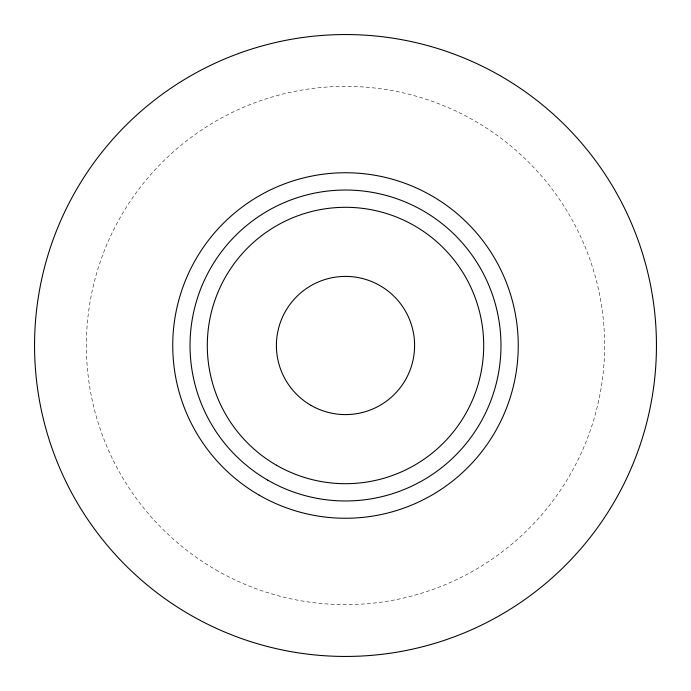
<?xml version="1.0" encoding="UTF-8"?>
<svg xmlns="http://www.w3.org/2000/svg" width="691" height="691" viewBox="0 0 691 691"><rect width="100%" height="100%" fill="white"/><g stroke="black" fill="none" stroke-linecap="round" stroke-linejoin="round"><path stroke-width="0.52" stroke-dasharray="3.46 2.59" d="M215.938 569.911A259.125 259.125 0 0 0 604.625 345.5A259.125 259.125 0 0 0 215.938 121.089A259.125 259.125 0 0 0 215.938 569.911"/><path stroke-width="1.04" d="M310.95 405.341A69.1 69.1 0 0 0 414.6 345.5A69.1 69.1 0 0 0 310.95 285.659A69.1 69.1 0 0 0 310.95 405.341M276.4 465.181A138.2 138.2 0 0 0 483.7 345.5A138.2 138.2 0 0 0 276.4 225.819A138.2 138.2 0 0 0 276.4 465.181M259.125 495.11A172.75 172.75 0 0 0 518.25 345.5A172.75 172.75 0 0 0 259.125 195.89A172.75 172.75 0 0 0 259.125 495.11M267.762 480.141A155.475 155.475 0 0 0 500.975 345.5A155.475 155.475 0 0 0 267.762 210.859A155.475 155.475 0 0 0 267.762 480.141M173.424 604.495A310.95 310.95 0 0 0 655.837 365.021A310.95 310.95 0 0 0 207.24 66.975A310.95 310.95 0 0 0 173.424 604.495"/></g></svg>
